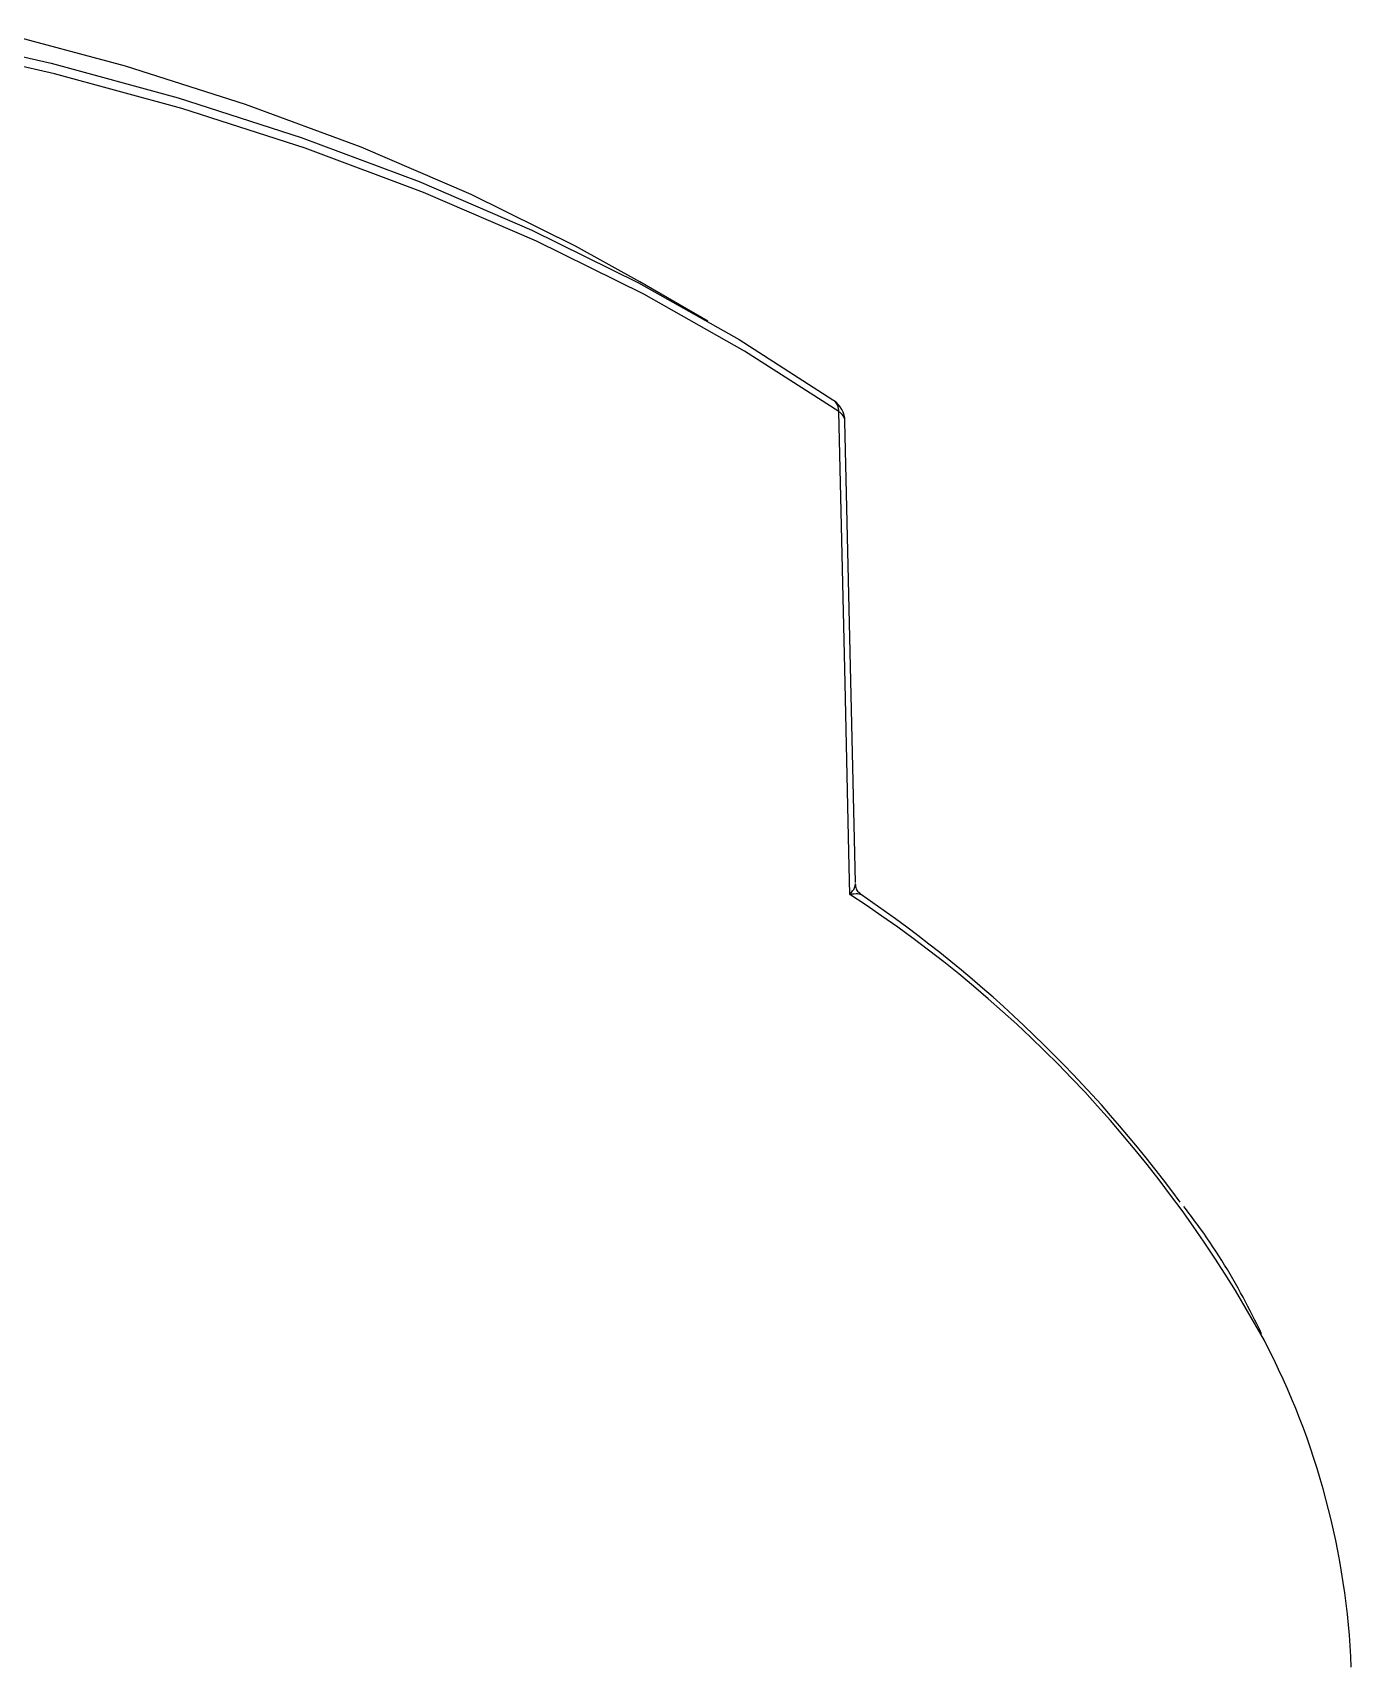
# Model space of a CAD drawing. Header units: millimetres. Extents: x 284 to 3312, y -237 to 1155.
# Drawn here: x 1906.8 to 1957.1, y 312.1 to 374.4 of the extents above; entities that cross this region are included whole.
import ezdxf

# ---------------------------------------------------------------- set-up
doc = ezdxf.new("R2010")
doc.units = ezdxf.units.MM

msp = doc.modelspace()

# ---------------------------------------------------------------- linework, layer by layer
at = {"color": 7, "linetype": 'Continuous', "lineweight": 25}
for p, q in [((1932.597, 363.401), (1930.003, 364.898)), ((1937.388, 360.381), (1937.362, 360.397)), ((1938.225, 342.008), (1937.82, 359.58))]:
    msp.add_line(p, q, dxfattribs=at)
at = {"color": 7, "linetype": 'Continuous', "lineweight": 25, "flags": 128}
for points in [[(1902.574, 374.362), (1907.559, 373.227), (1912.402, 371.905), (1917.084, 370.4), (1921.582, 368.719), (1925.877, 366.87), (1929.951, 364.861), (1933.785, 362.7), (1937.362, 360.397)], [(1937.587, 359.95), (1933.996, 362.261), (1930.148, 364.429), (1926.06, 366.446), (1921.749, 368.302), (1917.235, 369.989), (1912.536, 371.499), (1907.675, 372.826), (1902.672, 373.965)], [(1930.003, 364.898), (1927.543, 366.258), (1923.567, 368.221), (1919.368, 370.024), (1914.968, 371.658), (1910.386, 373.117), (1905.643, 374.393)], [(1938.011, 341.547), (1937.974, 343.158), (1937.825, 349.602), (1937.587, 359.95)]]:
    msp.add_lwpolyline(points, dxfattribs=at)
at = {"color": 7, "linetype": 'Continuous', "lineweight": 25}
for centre, radius, start, end in [((1936.821, 359.557), 1, 1.32139, 55.45895), ((1937.071, 359.974), 0.516, 357.32017, 52.18375), ((1937.349, 359.54), 0.473, 4.82482, 59.84265), ((1912.005, 301.53), 47.725, 28.83209, 56.98187), ((1910.165, 299.998), 50.251, 36.40824, 55.74661), ((1927.783, 310.95), 29.367, 2.23505, 27.5764)]:
    msp.add_arc(centre, radius, start, end, dxfattribs=at)
for points, knots in [([(1938.011, 341.547), (1938.012, 341.548), (1938.087, 341.641), (1938.209, 341.81), (1938.219, 341.913), (1938.223, 341.963)], [0, 0, 0, 0, 0.006055, 0.513884, 1, 1, 1, 1]), ([(1938.449, 341.533), (1938.409, 341.55), (1938.328, 341.584), (1938.127, 341.564), (1938.012, 341.547), (1938.011, 341.547)], [0, 0, 0, 0, 0.486392, 0.993928, 1, 1, 1, 1]), ([(1938.438, 341.547), (1938.4, 341.578), (1938.314, 341.648), (1938.242, 341.789), (1938.235, 341.891), (1938.232, 341.933)], [0, 0, 0, 0, 0.32656, 0.725396, 1, 1, 1, 1]), ([(1953.708, 324.808), (1953.478, 325.271), (1952.777, 326.686), (1951.774, 328.307), (1950.914, 329.436), (1950.741, 329.663)], [0, 0, 0, 0, 0.280224, 0.855131, 1, 1, 1, 1])]:
    msp.add_open_spline(points, degree=3, knots=knots, dxfattribs=at)

doc.saveas('drawing.dxf')
